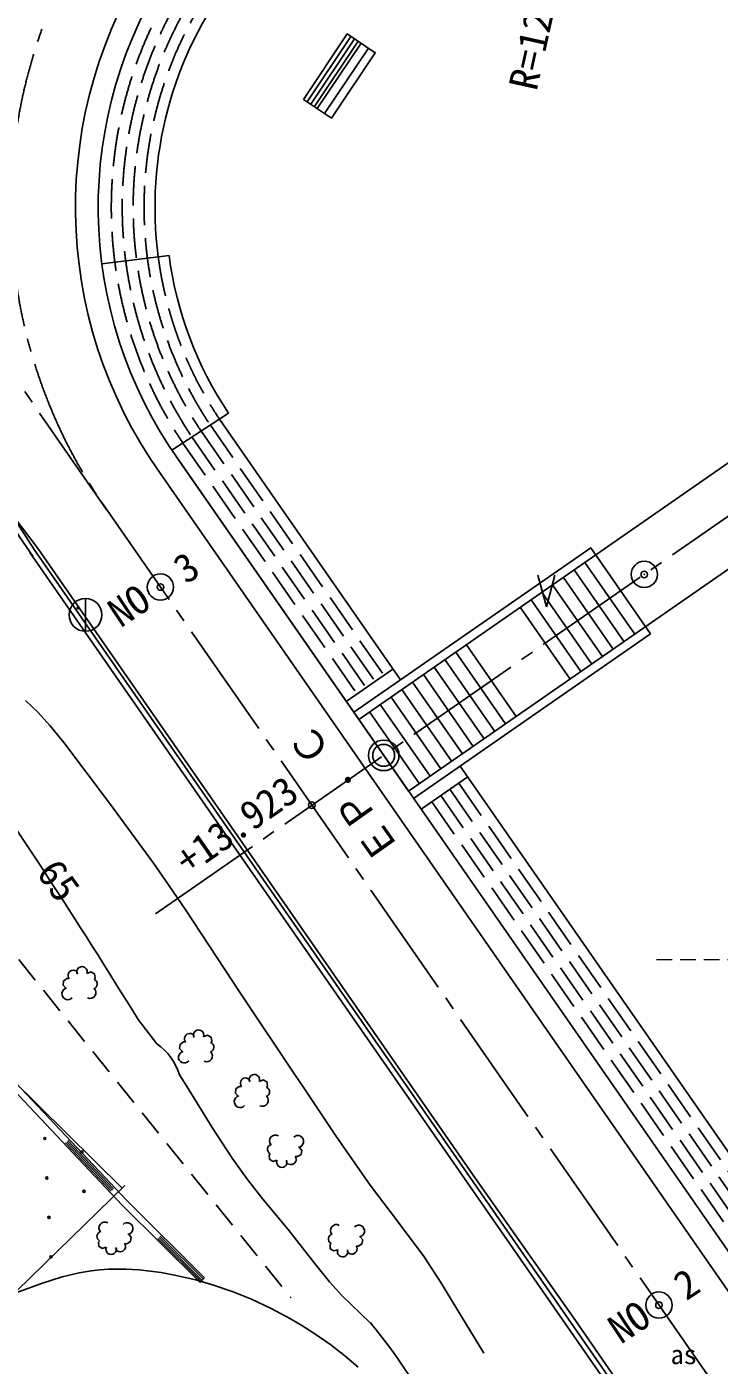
# Model space of a CAD drawing. Units: millimetres, scale not verified. Extents: x -120450 to 121350, y -84600 to 84600.
# Drawn here: x -78495 to -62650, y 14199 to 44823 of the extents above; entities that cross this region are included whole.
import ezdxf
from ezdxf.enums import TextEntityAlignment as Align

# ---------------------------------------------------------------- set-up
doc = ezdxf.new("R2010")
doc.units = ezdxf.units.MM
doc.header["$LTSCALE"] = 300
doc.header["$PDMODE"] = 32
doc.header["$PDSIZE"] = 150
for name, pattern in [('CHAIN1', [8, 5, -1, 1, -1]), ('CHAIN2', [12, 9, -1, 1, -1]), ('DASHED1', [1.8, 1.2, -0.6]), ('DASHED2', [3, 2, -1]), ('DASHED3', [4, 3, -1])]:
    doc.linetypes.add(name, pattern=pattern)
for name, color, linetype in [('0-0_1', 7, 'Continuous'), ('0-1_2', 7, 'Continuous'), ('0-2_3', 7, 'Continuous'), ('0-4_5', 3, 'Continuous'), ('0-5_6', 3, 'Continuous'), ('0-7_8', 7, 'Continuous'), ('0-A_11', 4, 'Continuous'), ('1-1', 3, 'Continuous'), ('1-5', 7, 'Continuous'), ('1-8', 7, 'Continuous'), ('1-9', 7, 'CHAIN2'), ('3-0', 6, 'Continuous')]:
    doc.layers.add(name, color=color, linetype=linetype)
doc.layers.add('E-0', color=4, linetype='CHAIN1', lineweight=20)
doc.styles.add('ＭＳ ゴシック', font='')
doc.styles.get('ＭＳ ゴシック').set_extended_font_data('MS Gothic')

msp = doc.modelspace()

# ---------------------------------------------------------------- linework, layer by layer
at = {"layer": '0-0_1'}
for p, q in [((-83491.7, 25461.9), (-76311.5, 17864.7)), ((-77581.2, 19312.9), (-76535.8, 18206.9)), ((-77552.8, 19339.7), (-76507.5, 18233.7)), ((-77609.5, 19286.2), (-76564.2, 18180.1)), ((-76311.5, 17864.7), (-74530.6, 16089.5)), ((-75439, 17151.8), (-74452.2, 16168.2)), ((-75494.1, 17096.5), (-74507.3, 16112.9)), ((-75466.6, 17124.1), (-74479.7, 16140.5)), ((-74424.7, 16195.8), (-74530.6, 16089.5))]:
    msp.add_line(p, q, dxfattribs=at)
for points in [[(-59654.6, 6340.7), (-62037.9, 9562.7), (-65940.7, 15223.2), (-68231.1, 18469.8), (-78236.2, 32879), (-79171.7, 34106.1), (-80168.9, 36032), (-81040.7, 38522.9), (-81387.9, 41068.2), (-81318.7, 43742.5), (-80788.2, 46074.7), (-79830.2, 48220.7), (-78567, 50038.6), (-76673.5, 51833.8), (-74841.8, 53001.4), (-72037.9, 54190.5), (-70134.3, 54476.3), (-67627, 54685.1), (-64631, 54519.1), (-61365, 53898.7), (-59633.9, 53508.2), (-51087.6, 51728.8), (-45493.3, 51178), (-41039.8, 51107.1)], [(-62037.9, 9562.7), (-65940.8, 15223.2), (-68231.1, 18469.8), (-78236.2, 32879), (-79171.7, 34106.1), (-80168.9, 36032), (-81040.8, 38522.9), (-81387.9, 41068.2), (-81318.7, 43742.5), (-80788.2, 46074.7), (-79830.2, 48220.7), (-78567, 50038.6), (-76673.5, 51833.8), (-74841.8, 53001.4), (-72037.9, 54190.5), (-70134.3, 54476.3), (-67627, 54685.1), (-64631, 54519.1), (-61365, 53898.7)], [(-90153.5, 20886), (-83472.5, 25660), (-76204, 17969.4), (-74424.7, 16195.8)]]:
    msp.add_lwpolyline(points, dxfattribs=at)
at = {"layer": '0-0_1', "linetype": 'DASHED2'}
msp.add_lwpolyline([(-88199.4, 26189.5), (-83189.3, 29088.8), (-72447.1, 15737.9)], dxfattribs=at)
at = {"layer": '0-0_1', "color": 3}
for centre, radius, start, end in [((-184548.8, -44441.8), 127369.3, 31.50063, 35.06248), ((-76236.1, 20487.3), 1282.8, 16.13344, 55.9099), ((-80148, 7225.2), 12394.1, 7.88615, 39.90474)]:
    msp.add_arc(centre, radius, start, end, dxfattribs=at)
at = {"layer": '0-1_2'}
for points in [[(-83867.7, 25861.1), (-80146.4, 22031.3), (-76304.9, 18242)], [(-90437.3, 5686.5), (-85284.4, 9572.1), (-82464.8, 12378), (-78724.7, 15898.5), (-76254.9, 18312.3)], [(-76163, 17194.7), (-76104.5, 17120.7), (-76121.6, 17028.9), (-76203.4, 16977.8), (-76256.8, 16980.5)], [(-76674.6, 16897.9), (-76766.7, 16869.6), (-76845.8, 16921.1), (-76850.2, 17012.3), (-76831, 17040.6)], [(-75924.1, 16379.2), (-76225.8, 16397), (-76627, 16395.1), (-76826.4, 16381.8), (-77024.5, 16359.6), (-77296.9, 16313.4), (-77683.9, 16218.9), (-78161.3, 16067), (-78634.8, 15894.6), (-78704.5, 15868.5)], [(-70914.8, 14154.1), (-71218, 14417.2), (-71537.1, 14663.3), (-71948.6, 14948.2), (-72203.6, 15108), (-72462.5, 15260.1), (-72902.9, 15496.1), (-73355, 15710.4), (-73769.7, 15876.7), (-74243, 16038.9), (-74627.7, 16149.6), (-75116.2, 16262.5), (-75423.4, 16317.6), (-75924.1, 16379.2)]]:
    msp.add_lwpolyline(points, dxfattribs=at)
for centre in [(-78082.9, 19385.7), (-77231.5, 19082.2), (-78035.7, 18483.1), (-77184.2, 18179.6), (-77988.3, 17580.5), (-77941, 16677.8)]:
    msp.add_circle(centre, 25, dxfattribs=at)
for centre, radius, start, end in [((-76708.6, 17339), 133.8, 59.85669, 220.65909), ((-76197, 17327.1), 133.8, 276.5573, 134.62529), ((-76773.9, 17145.9), 115.6, 104.48389, 241.37799), ((-76563.7, 16851), 119.2, 156.42769, 21.45309), ((-76355.2, 16915.8), 119.9, 203.46667, 34.57039)]:
    msp.add_arc(centre, radius, start, end, dxfattribs=at)
at = {"layer": '0-2_3'}
for points in [[(-78522.8, 29406.3), (-78235.9, 29129.5), (-77966.2, 28834.1), (-77647.3, 28446.2), (-76605.5, 27060.4), (-75597.6, 25682.6), (-75255.1, 25189.7), (-74858.9, 24612.7), (-73614.6, 22718.2), (-72354.1, 20837.6), (-72184.1, 20590.4)], [(-72184.1, 20590.3), (-71421.9, 19449.1), (-70640.5, 18318.2), (-70032.7, 17523.7), (-69404.9, 16675.6), (-69022.3, 16090.1), (-68656.3, 15492.9), (-68038.9, 14478.5)]]:
    msp.add_lwpolyline(points, dxfattribs=at)
at = {"layer": '0-4_5'}
msp.add_line((-75949.3, 22109.7), (-75517.1, 21549.7), dxfattribs=at)
for points in [[(-75003.9, 20843.8), (-74842, 20591), (-74256.4, 19641.5)], [(-74256.4, 19641.5), (-73794.1, 18935.6), (-73443.8, 18448.2), (-73091.1, 17994.6), (-72516.3, 17302.3), (-71941.9, 16575.3), (-71880.6, 16496.1), (-71566.6, 16107.1), (-71285.8, 15797.5), (-70640.1, 15172.6)]]:
    msp.add_lwpolyline(points, dxfattribs=at)
at = {"layer": '0-5_6'}
msp.add_line((-77151.9, 31741.1), (-77151.9, 30991.1), dxfattribs=at)
msp.add_circle((-77151.9, 31366.1), 375, dxfattribs=at)
at = {"layer": '0-7_8'}
for points in [[(-77602, 22824.5), (-77666, 22893.5), (-77656.3, 22986.3), (-77578.9, 23043.8), (-77525.4, 23045.4)], [(-77115.4, 23161), (-77025.9, 23196.6), (-76943, 23151.5), (-76931.4, 23060.9), (-76948.2, 23031)], [(-74447.8, 21713.5), (-74358.3, 21749.1), (-74275.4, 21704), (-74263.7, 21613.4), (-74280.7, 21583.6)], [(-74934.4, 21377), (-74998.5, 21446), (-74988.7, 21538.9), (-74911.3, 21596.4), (-74857.8, 21597.9)], [(-73658.4, 20357.6), (-73722.5, 20426.6), (-73712.8, 20519.5), (-73635.3, 20577), (-73581.9, 20578.6)], [(-73171.9, 20694.1), (-73082.3, 20729.6), (-72999.5, 20684.6), (-72987.8, 20594), (-73004.7, 20564.2)], [(-72771, 18891.1), (-72863, 18862.8), (-72942.1, 18914.2), (-72946.5, 19005.5), (-72927.3, 19033.9)], [(-72259.2, 19187.9), (-72200.7, 19114), (-72217.9, 19022.2), (-72299.5, 18971), (-72353.1, 18973.7)], [(-71378.1, 16842), (-71470.2, 16813.7), (-71549.2, 16865.2), (-71553.7, 16956.4), (-71534.5, 16984.8)], [(-70866.3, 17138.7), (-70807.9, 17064.9), (-70825, 16973.1), (-70906.7, 16922), (-70960.1, 16924.6)]]:
    msp.add_lwpolyline(points, dxfattribs=at)
at = {"layer": '0-7_8', "color": 3}
msp.add_circle((-77326.2, 31525.7), 18, dxfattribs=at)
at = {"layer": '0-7_8'}
for centre, radius, start, end in [((-77229.8, 23198.9), 119.2, 340.9861, 206.0116), ((-77432.5, 23117.7), 119.9, 28.02509, 219.12889), ((-76996.9, 22921.6), 115.6, 289.0423, 65.93639), ((-77557.5, 22695.2), 133.8, 101.11569, 319.18369), ((-77046.6, 22723.9), 133.8, 244.41519, 45.2175), ((-74764.9, 21670.2), 119.9, 28.02509, 219.12889), ((-74562.2, 21751.4), 119.2, 340.9861, 206.0116), ((-74329.2, 21474.1), 115.6, 289.0423, 65.93639), ((-74889.9, 21247.7), 133.8, 101.11569, 319.18369), ((-74379, 21276.4), 133.8, 244.41519, 45.2175), ((-73286.2, 20732), 119.2, 340.9861, 206.0116), ((-73488.9, 20650.8), 119.9, 28.02509, 219.12889), ((-73053.3, 20454.8), 115.6, 289.0423, 65.93639), ((-73614, 20228.3), 133.8, 101.11569, 319.18369), ((-73103.1, 20257), 133.8, 244.41519, 45.2175), ((-72804.8, 19332.3), 133.8, 59.85669, 220.65909), ((-72293.2, 19320.2), 133.8, 276.5573, 134.62529), ((-72870.2, 19139.1), 115.6, 104.48389, 241.37799), ((-72660, 18844.2), 119.2, 156.42769, 21.45309), ((-72451.4, 18909.1), 119.9, 203.46667, 34.57039), ((-71477.3, 17090), 115.6, 104.48389, 241.37799), ((-71412, 17283.2), 133.8, 59.85669, 220.65909), ((-70900.3, 17271.2), 133.8, 276.5573, 134.62529), ((-71058.6, 16860), 119.9, 203.46667, 34.57039), ((-71267.1, 16795.1), 119.2, 156.42769, 21.45309)]:
    msp.add_arc(centre, radius, start, end, dxfattribs=at)
at = {"layer": '1-1', "color": 7}
for p, q in [((-72079.7, 43106.3), (-71077.4, 44601.4)), ((-71996.6, 43050.7), (-70994.3, 44545.8)), ((-71913.5, 42995), (-70911.2, 44490.1)), ((-71847.1, 42950.4), (-70844.8, 44445.5)), ((-71681, 42839), (-70678.7, 44334.2))]:
    msp.add_line(p, q, dxfattribs=at)
at = {"layer": '1-1'}
for p, q in [((-76776.6, 39396), (-75238.2, 39586)), ((-75176.2, 35134.6), (-73878, 35983.7)), ((-74086.2, 35844.1), (-69944.8, 29879.8)), ((-75074.3, 34987.4), (-70898.6, 28974.1)), ((-70898.6, 28974.1), (-62203.3, 35011.7)), ((-75444.8, 34609.6), (-57842.6, 9259.4)), ((-75017.6, 34906.2), (-57421.1, 9564)), ((-69757.9, 27331.3), (-61088.7, 33350.7)), ((-78423.3, 32797.7), (-58919.6, 4708.9)), ((-78324.7, 32866.2), (-58821, 4777.3)), ((-65723.7, 32567.2), (-64583, 30924.4)), ((-66216.6, 32225), (-65075.9, 30582.2)), ((-65970.1, 32396.1), (-64829.5, 30753.3)), ((-66709.4, 31882.8), (-65568.7, 30240)), ((-66463, 32053.9), (-65322.3, 30411.1)), ((-66955.8, 31711.7), (-65815.1, 30068.9)), ((-67202.3, 31540.6), (-66061.6, 29897.8)), ((-69643.8, 27167), (-64222.6, 30931.3)), ((-68434.4, 30685.1), (-67293.7, 29042.3)), ((-68927.2, 30342.9), (-67786.5, 28700.1)), ((-68680.8, 30514), (-67540.1, 28871.2)), ((-71183.8, 29384.8), (-70115.9, 30126.2)), ((-69173.6, 30171.8), (-68032.9, 28529)), ((-69666.5, 29829.6), (-68525.8, 28186.8)), ((-69420.1, 30000.7), (-68279.4, 28357.9)), ((-70159.3, 29487.4), (-69018.6, 27844.6)), ((-69912.9, 29658.5), (-68772.2, 28015.7)), ((-70652.2, 29145.2), (-69511.5, 27502.4)), ((-70405.7, 29316.3), (-69265.1, 27673.5)), ((-70898.6, 28974.1), (-69757.9, 27331.3)), ((-68576, 27908.4), (-61560.5, 17804.8)), ((-69472.7, 26920.5), (-68404.9, 27662))]:
    msp.add_line(p, q, dxfattribs=at)
at = {"layer": '1-1', "linetype": 'DASHED3'}
for p, q in [((-74498.5, 35561.3), (-70526.6, 29841)), ((-74293.2, 35703.9), (-70321.3, 29983.6)), ((-74925, 35298.8), (-70937.3, 29555.9)), ((-74703.9, 35418.7), (-70732, 29698.5)), ((-68815.6, 27376.8), (-61971.2, 17519.7)), ((-68610.2, 27519.4), (-61765.8, 17662.3)), ((-69226.3, 27091.7), (-62381.9, 17234.5)), ((-69020.9, 27234.2), (-62176.6, 17377.1))]:
    msp.add_line(p, q, dxfattribs=at)
at = {"layer": '1-1'}
msp.add_lwpolyline([(-72162.7, 43162), (-71160.4, 44657.1), (-70520.8, 44228.4), (-71523.1, 42733.2)], close=True, dxfattribs=at)
msp.add_lwpolyline([(-71012.7, 29138.3), (-65591.4, 32902.6), (-64222.6, 30931.3)], dxfattribs=at)
for centre, radius, start, end in [((-66859.7, 40690.5), 14000, 77.55428, 214.77141), ((-66859.7, 40690.5), 13880, 77.55428, 214.77141), ((-66860.8, 40691.2), 10520, 76.98053, 215.34518), ((-66860.8, 40691.2), 10000, 76.98053, 215.34518), ((-66860.8, 40691.2), 8700, 142.72307, 187.50201), ((-66860.8, 40691.2), 8450, 187.51564, 213.85585)]:
    msp.add_arc(centre, radius, start, end, dxfattribs=at)
at = {"layer": '1-1', "linetype": 'DASHED3'}
for radius, start, end in [(9700, 76.98053, 213.76982), (9450, 76.98053, 213.78522), (9200, 76.98053, 213.80141), (8950, 76.98053, 213.86282), (8700, 187.51564, 213.85585)]:
    msp.add_arc((-66860.8, 40691.2), radius, start, end, dxfattribs=at)
at = {"layer": '1-5'}
for q in [(-66799.7, 32277.5), (-66411.5, 32277.5)]:
    msp.add_line((-66605.6, 31553.1), q, dxfattribs=at)
at = {"layer": '1-8', "linetype": 'CHAIN2'}
for p, q in [((-75549.8, 24527), (-56264.8, 37917.7)), ((-76780.5, 33938.4), (-59058.3, 8415.2))]:
    msp.add_line(p, q, dxfattribs=at)
at = {"layer": '1-8'}
for centre, radius in [((-64365.5, 32292.9), 300), ((-75436.8, 32003.3), 300), ((-70328.2, 28152.7), 250), ((-64029.9, 15575.2), 300)]:
    msp.add_circle(centre, radius, dxfattribs=at)
at = {"layer": '1-8', "color": 3}
msp.add_circle((-70328.2, 28152.7), 350, dxfattribs=at)
at = {"layer": '1-8', "linetype": 'CHAIN2'}
msp.add_arc((-66860.6, 40691.1), 12000, 77.07658, 215.24911, dxfattribs=at)
at = {"layer": '1-8'}
for p in [(-64365.5, 32292.9), (-75436.8, 32003.3), (-64029.9, 15575.2)]:
    msp.add_point(p, dxfattribs=at)
at = {"layer": '1-8', "color": 4}
msp.add_point((-71971, 27012), dxfattribs=at)
at = {"layer": '3-0', "color": 7, "linetype": 'CHAIN2'}
msp.add_line((-76660.4, 33765.5), (-94191.2, 59013), dxfattribs=at)
at = {"layer": 'E-0', "color": 2, "linetype": 'DASHED1'}
msp.add_line((-64084, 23485.2), (-39334, 23485.2), dxfattribs=at)

# ---------------------------------------------------------------- texts
at = {"layer": '0-7_8', "style": 'ＭＳ ゴシック'}
msp.add_text('65', height=659.8, rotation=306, dxfattribs=at).set_placement((-78454, 25345), align=Align.BOTTOM_LEFT)
at = {"layer": '0-A_11', "style": 'ＭＳ ゴシック'}
msp.add_text('as', height=439.9, dxfattribs=at).set_placement((-63762.9, 14091.7), align=Align.BOTTOM_LEFT)
at = {"layer": '1-8', "style": 'ＭＳ ゴシック'}
for s, rotation, p in [('NO\u30003', 33.598, (-76237.8, 30894.2)), ('ＥＰ．Ｃ', 125.34, (-69760, 26105.8)), ('+13.923', 34.774, (-74685.3, 25228.1)), ('NO\u30002', 33.598, (-64793.1, 14502.4))]:
    msp.add_text(s, height=659.8, rotation=rotation, dxfattribs=at).set_placement(p, align=Align.BOTTOM_LEFT)
at = {"layer": '1-9', "style": 'ＭＳ ゴシック'}
msp.add_text('R=12,000', height=659.8, rotation=77.551, dxfattribs=at).set_placement((-66636.7, 43290.6), align=Align.BOTTOM_LEFT)

doc.saveas('drawing.dxf')
